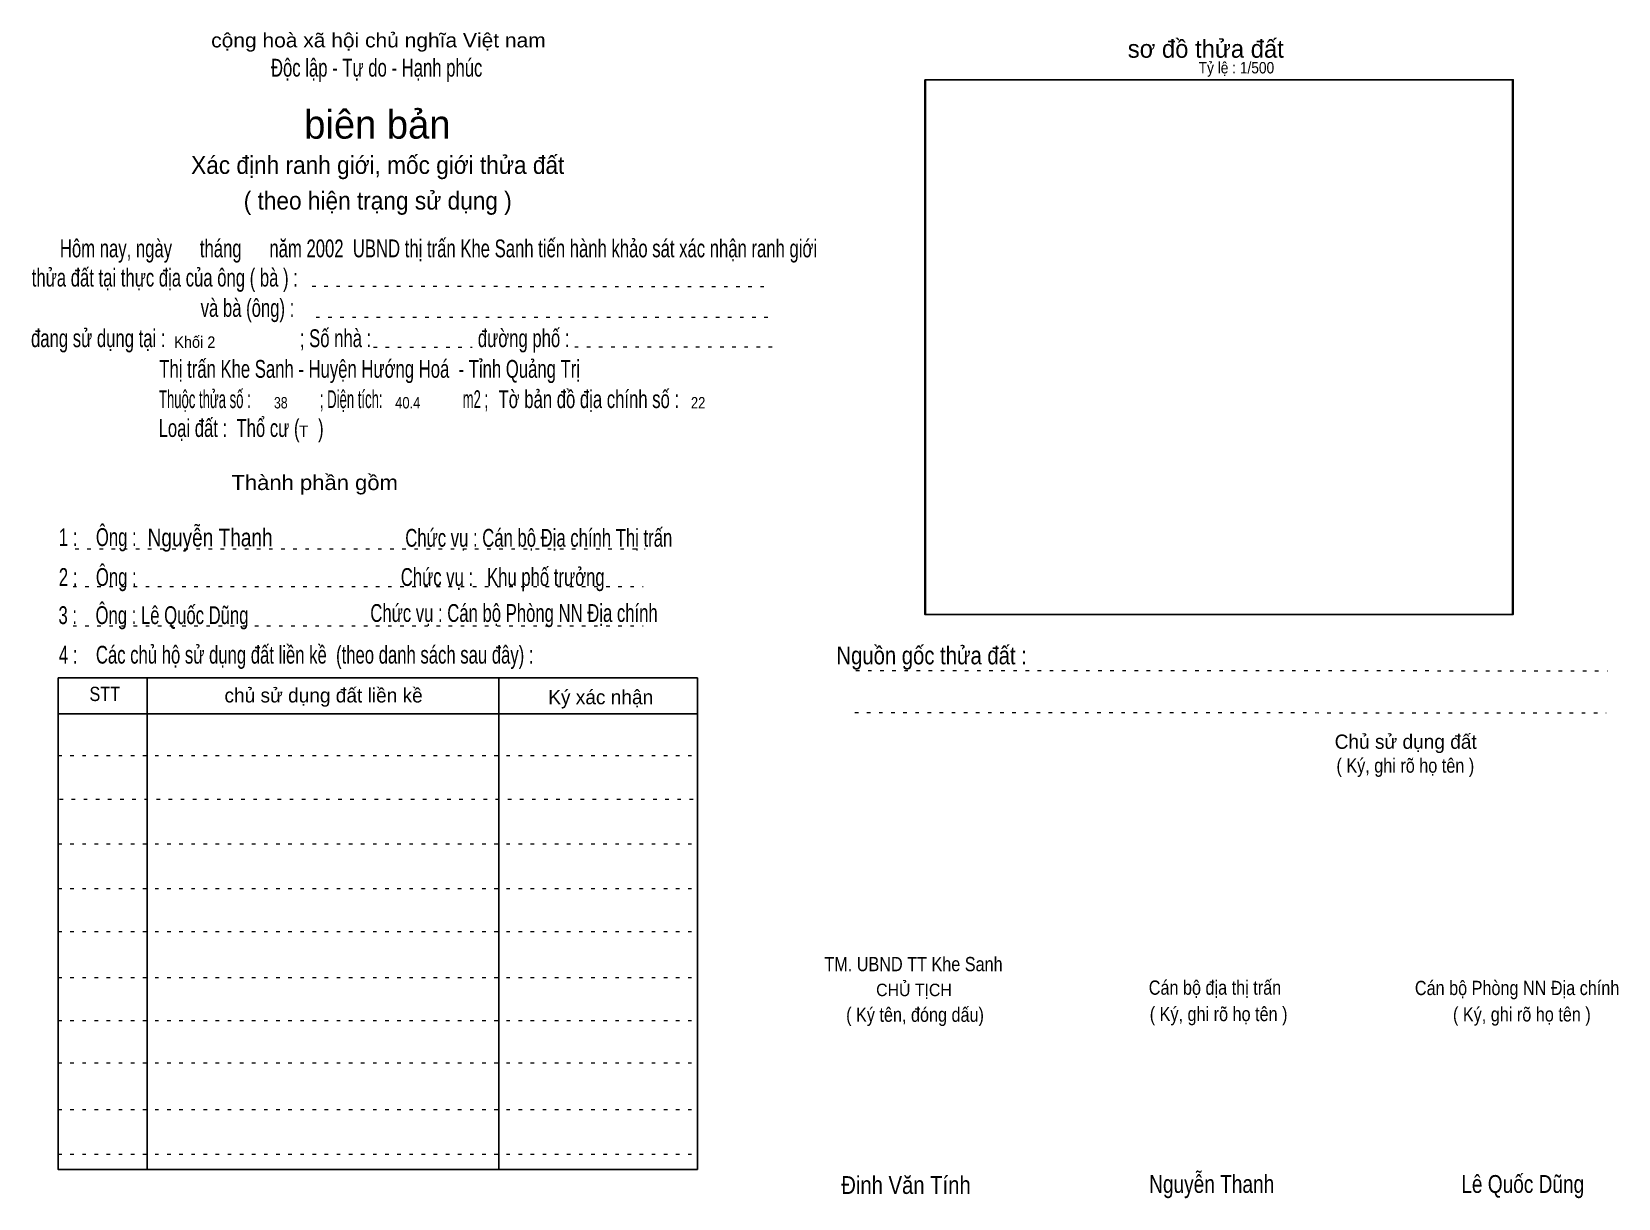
# Model space of a CAD drawing. Header units: centimetres. Extents: x -1.5 to 43, y -3.9 to 28.9.
import ezdxf
from ezdxf.enums import TextEntityAlignment as Align

# ---------------------------------------------------------------- set-up
doc = ezdxf.new("R2010")
doc.units = ezdxf.units.CM
doc.header["$LTSCALE"] = 0.2
doc.linetypes.add('DOTTED', pattern=[1.5, 0.3, -1.2])
doc.layers.add('2', color=7, linetype='Continuous', lineweight=25)
doc.layers.add('5', color=7, linetype='DOTTED', lineweight=13)
doc.layers.add('34', color=7, linetype='Continuous')
doc.layers.add('51', color=7, linetype='Continuous')

msp = doc.modelspace()

# ---------------------------------------------------------------- linework, layer by layer
at = {"layer": '2'}
msp.add_lwpolyline([(23.56, 27.52), (40.06, 27.52), (40.06, 12.52), (23.56, 12.52)], close=True, dxfattribs=at)
at = {"layer": '5'}
for p, q in [((6.37, 21.73), (19.21, 21.72)), ((6.48, 20.86), (19.29, 20.86)), ((8.09, 20.02), (10.86, 20.02)), ((13.74, 20.03), (19.37, 20.03)), ((-0.28, 14.36), (15.72, 14.36)), ((-0.34, 13.3), (15.66, 13.3)), ((-0.34, 12.2), (15.66, 12.2)), ((21.63, 10.95), (42.72, 10.94)), ((21.6, 9.77), (42.69, 9.76)), ((-0.76, 8.56), (17.18, 8.56)), ((-0.72, 7.34), (17.22, 7.34)), ((-0.76, 6.08), (17.18, 6.08)), ((-0.76, 4.83), (17.18, 4.83)), ((-0.76, 3.62), (17.18, 3.62)), ((-0.76, 2.33), (17.18, 2.33)), ((-0.76, 1.13), (17.18, 1.13)), ((-0.76, -0.06), (17.18, -0.06)), ((-0.76, -1.37), (17.18, -1.37)), ((-0.76, -2.62), (17.18, -2.62))]:
    msp.add_line(p, q, dxfattribs=at)
at = {"layer": '5', "linetype": 'Continuous', "lineweight": 25}
for p, q in [((1.74, 10.74), (1.74, -3.05)), ((11.61, 10.74), (11.61, -3.05)), ((-0.76, 9.73), (17.18, 9.73))]:
    msp.add_line(p, q, dxfattribs=at)
for points in [[(23.58, 27.52), (40.08, 27.52), (40.08, 12.52), (23.58, 12.52)], [(-0.76, 10.74), (17.18, 10.74), (17.18, -3.05), (-0.76, -3.05)]]:
    msp.add_lwpolyline(points, close=True, dxfattribs=at)

# ---------------------------------------------------------------- texts
at = {"layer": '34'}
for s, width, p in [('Khối 2', 0.95, (2.5, 20)), ('38', 0.8, (5.3, 18.3)), ('40.4', 0.85, (8.7, 18.3)), ('22', 0.85, (17, 18.3))]:
    msp.add_text(s, height=0.32, dxfattribs=dict(at, width=width)).set_placement(p)
msp.add_text('T', height=0.32, dxfattribs=at).set_placement((6, 17.5))
at = {"layer": '5'}
for s, height, width, p in [('cộng hoà xã hội chủ nghĩa Việt nam', 0.4, 1.1, (8.23, 28.43)), ('Độc lập - Tự do - Hạnh phúc', 0.5, 0.7, (8.18, 27.61)), ('Xác định ranh giới, mốc giới thửa đất', 0.5, 0.95, (8.21, 24.88)), ('( theo hiện trạng sử dụng )', 0.5, 0.95, (8.21, 23.88)), ('Thành phần gồm', 0.42, 1.1, (6.44, 16.01)), ('Nguyễn Thanh ', 0.5, 0.8, (3.58, 14.43)), ('Chức vụ : Cán bộ Địa chính Thị trấn', 0.5, 0.7, (12.73, 14.42)), ('Chức vụ : Cán bộ Phòng NN Địa chính ', 0.5, 0.7, (12.1, 12.31)), ('    Nguồn gốc thửa đất :', 0.5, 0.85, (23.44, 11.12)), ('( Ký, ghi rõ họ tên )', 0.4, 0.85, (37.05, 8.08)), ('TM. UBND TT Khe Sanh ', 0.4, 0.85, (23.31, 2.51)), ('CHỦ TỊCH', 0.35, 0.95, (23.26, 1.81)), ('Cán bộ địa thị trấn ', 0.4, 0.85, (31.77, 1.85)), ('Cán bộ Phòng NN Địa chính ', 0.4, 0.85, (40.25, 1.84)), ('( Ký tên, đóng dấu)', 0.4, 0.85, (23.29, 1.09)), ('( Ký, ghi rõ họ tên )', 0.4, 0.85, (31.81, 1.11)), ('( Ký, ghi rõ họ tên )', 0.4, 0.85, (40.32, 1.1)), ('Nguyễn Thanh ', 0.5, 0.8, (31.69, -3.71)), ('Đinh Văn Tính ', 0.5, 0.85, (23.115, -3.74)), ('Lê Quốc Dũng', 0.5, 0.8, (40.345, -3.71))]:
    msp.add_text(s, height=height, dxfattribs=dict(at, width=width)).set_placement(p, align=Align.CENTER)
msp.add_text('sơ đồ thửa đất', height=0.5, dxfattribs=at).set_placement((29.26, 28.14))
for s, height, p in [('biên bản', 0.8, (8.2, 25.87)), ('      chủ sử dụng đất liền kề', 0.4, (6.245, 10.05)), ('   Ký xác nhận', 0.4, (14.245, 10)), ('Chủ sử dụng đất', 0.4, (37.06, 8.75))]:
    msp.add_text(s, height=height, dxfattribs=at).set_placement(p, align=Align.CENTER)
for s, height, width, p in [('   Hôm nay, ngày      tháng      năm 2002  UBND thị trấn Khe Sanh tiến hành khảo sát xác nhận ranh giới ', 0.5, 0.7, (-1.1, 22.54)), ('thửa đất tại thực địa của ông ( bà ) :                                       ', 0.5, 0.7, (-1.5, 21.72)), ('                                     và bà (ông) :', 0.5, 0.7, (-1.57, 20.87)), (' đang sử dụng tại :                             ; Số nhà :                       đường phố :', 0.5, 0.7, (-1.65, 20.02)), ('Thị trấn Khe Sanh - Huyện Hướng Hoá  - Tỉnh Quảng Trị', 0.5, 0.7, (2.08, 19.16)), ('Thuộc thửa số :                   ; Diện tích:                      m2 ;                                            ', 0.5, 0.55, (2.07, 18.31)), ('Tờ bản đồ địa chính số : ', 0.5, 0.7, (11.6, 18.31)), ('Loại đất :  Thổ cư (    )', 0.5, 0.7, (2.06, 17.5)), ('    1 :    Ông :                                                        ', 0.5, 0.7, (-1.26, 14.44)), ('    2 :    Ông :                                                         Chức vụ :   Khu phố trưởng', 0.5, 0.7, (-1.26, 13.32)), ('    3 :    Ông : Lê Quốc Dũng', 0.5, 0.7, (-1.27, 12.25)), ('    4 :    Các chủ hộ sử dụng đất liền kề  (theo danh sách sau đây) :', 0.5, 0.7, (-1.26, 11.14)), ('STT', 0.4, 0.85, (0.12, 10.09))]:
    msp.add_text(s, height=height, dxfattribs=dict(at, width=width)).set_placement(p)
at = {"layer": '51', "width": 0.9}
msp.add_text('Tỷ lệ : 1/500', height=0.32, dxfattribs=at).set_placement((31.25, 27.7))

doc.saveas('drawing.dxf')
